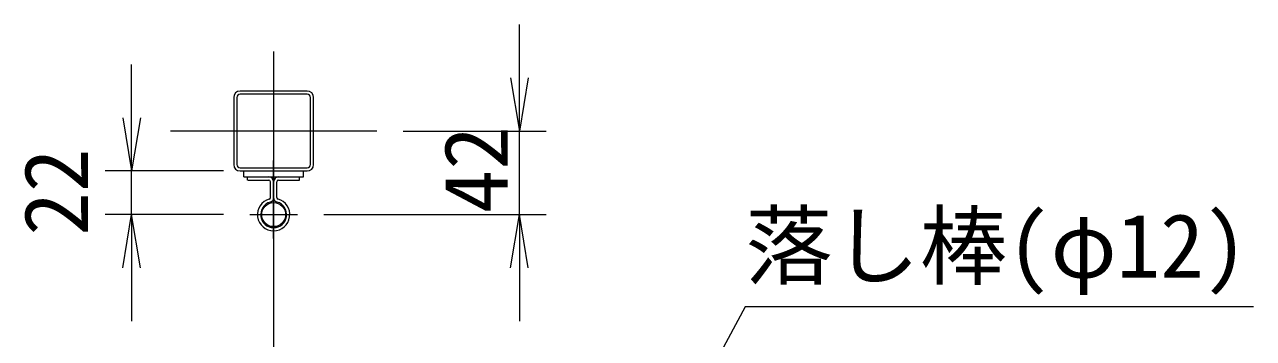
# Model space of a CAD drawing. Units: millimetres, scale not verified. Extents: x -4200 to 4200, y -2970 to 2970.
# Drawn here: x -95 to 829, y -1541 to -1306 of the extents above; entities that cross this region are included whole.
import ezdxf
from ezdxf.enums import TextEntityAlignment as Align

# ---------------------------------------------------------------- set-up
doc = ezdxf.new("R2010")
doc.units = ezdxf.units.MM
doc.header["$LTSCALE"] = 20
doc.linetypes.add('USER1', pattern=[50.8, 31.75, -6.35, 6.35, -6.35])
for name, color, linetype, lineweight in [('0-0_D-STR-TXT', 7, 'Continuous', 9), ('0-1_D-STR3', 3, 'Continuous', 13), ('0-2_D-BMK', 2, 'USER1', 13), ('0-3_D-STR1', 1, 'Continuous', 18), ('0-4_D-STR-DIM', 7, 'Continuous', 9), ('0-5_0', 7, 'Continuous', 9)]:
    doc.layers.add(name, color=color, linetype=linetype, lineweight=lineweight)
doc.styles.add('ＭＳ ゴシック', font='')
doc.styles.get('ＭＳ ゴシック').set_extended_font_data('MS Gothic')

# ---------------------------------------------------------------- blocks, each defined once
blk = doc.blocks.new('_Open')
at = {"layer": '0-5_0'}
blk.add_line((-20, 3.33), (0, 0), dxfattribs=at)
blk.add_lwpolyline([(-20, -3.33), (0, 0), (-20, 0)], dxfattribs=at)

msp = doc.modelspace()

# ---------------------------------------------------------------- linework, layer by layer
at = {"layer": '0-0_D-STR-TXT'}
msp.add_lwpolyline([(828.53, -1517.83), (446.35, -1517.83), (324.09, -1745.45)], dxfattribs=at)
at = {"layer": '0-1_D-STR3'}
for p, q in [((69.34, -1415.6), (114.34, -1415.6)), ((69.34, -1420.1), (69.34, -1415.6)), ((69.34, -1420.1), (114.34, -1420.1)), ((72.09, -1422.5), (72.09, -1420.1)), ((72.34, -1422.5), (88.24, -1422.5)), ((77.59, -1422.5), (88.24, -1422.5)), ((95.44, -1422.5), (111.34, -1422.5)), ((111.34, -1422.5), (111.34, -1420.1)), ((114.34, -1420.1), (114.34, -1415.6)), ((89.44, -1435.6), (89.44, -1423.7)), ((91.84, -1435.6), (91.84, -1423.7)), ((94.24, -1435.6), (94.24, -1423.7))]:
    msp.add_line(p, q, dxfattribs=at)
msp.add_circle((91.84, -1448.45), 9, dxfattribs=at)
for centre, radius, start, end in [((88.24, -1423.7), 3.6, 0, 90), ((88.24, -1423.7), 1.2, 0, 90), ((95.44, -1423.7), 3.6, 90, 180), ((95.44, -1423.7), 1.2, 90, 180), ((91.84, -1448.45), 12.15, 105.64421, 74.35579), ((91.84, -1448.45), 9.75, 105.64421, 74.35579), ((88.24, -1435.6), 1.2, 285.64421, 0), ((88.24, -1435.6), 3.6, 285.64421, 0), ((95.44, -1435.6), 3.6, 180, 254.35579), ((95.44, -1435.6), 1.2, 180, 254.35579)]:
    msp.add_arc(centre, radius, start, end, dxfattribs=at)
at = {"layer": '0-2_D-BMK'}
for p, q in [((91.84, -1325.78), (91.84, -2102.12)), ((169.3, -1385.6), (14.38, -1385.6)), ((91.84, -1466.28), (91.84, -1407.77)), ((74.02, -1448.45), (109.67, -1448.45))]:
    msp.add_line(p, q, dxfattribs=at)
at = {"layer": '0-3_D-STR1'}
for p, q in [((117.04, -1355.6), (66.64, -1355.6)), ((117.04, -1358), (66.64, -1358)), ((61.84, -1360.4), (61.84, -1410.8)), ((64.24, -1360.4), (64.24, -1410.8)), ((119.44, -1410.8), (119.44, -1360.4)), ((121.84, -1410.8), (121.84, -1360.4)), ((66.64, -1413.2), (117.04, -1413.2)), ((66.64, -1415.6), (117.04, -1415.6))]:
    msp.add_line(p, q, dxfattribs=at)
for centre, radius, start, end in [((66.64, -1360.4), 4.8, 90, 180), ((66.64, -1360.4), 2.4, 90, 180), ((117.04, -1360.4), 4.8, 0, 90), ((117.04, -1360.4), 2.4, 0, 90), ((66.64, -1410.8), 4.8, 180, 270), ((66.64, -1410.8), 2.4, 180, 270), ((117.04, -1410.8), 4.8, 270, 0), ((117.04, -1410.8), 2.4, 270, 0)]:
    msp.add_arc(centre, radius, start, end, dxfattribs=at)
at = {"layer": '0-4_D-STR-DIM'}
for p, q in [((276.66, -1345.6), (276.66, -1305.6)), ((-14.94, -1375.6), (-14.94, -1335.6)), ((189.3, -1385.6), (296.66, -1385.6)), ((276.66, -1448.45), (276.66, -1385.6)), ((54.02, -1415.6), (-34.94, -1415.6)), ((-14.94, -1448.45), (-14.94, -1415.6)), ((54.02, -1448.45), (-34.94, -1448.45)), ((129.67, -1448.45), (296.66, -1448.45)), ((-14.94, -1488.45), (-14.94, -1528.45)), ((276.66, -1488.45), (276.66, -1528.45))]:
    msp.add_line(p, q, dxfattribs=at)

# ---------------------------------------------------------------- block references
at = {"layer": '0-4_D-STR-DIM', "xscale": 2, "yscale": 2}
for p, rotation in [((276.66, -1385.6), 270), ((-14.94, -1415.6), 270), ((-14.94, -1448.45), 90), ((276.66, -1448.45), 90)]:
    msp.add_blockref('_Open', p, dxfattribs=dict(at, rotation=rotation))

# ---------------------------------------------------------------- texts
at = {"layer": '0-0_D-STR-TXT', "style": 'ＭＳ ゴシック'}
msp.add_text('落し棒(φ12)', height=48.09, dxfattribs=at).set_placement((446.53, -1510.28), align=Align.BOTTOM_LEFT)
at = {"layer": '0-4_D-STR-DIM', "style": 'ＭＳ ゴシック'}
for s, p in [('42', (282.33, -1447.38)), ('22', (-33.45, -1464.25))]:
    msp.add_text(s, height=48.09, rotation=90, dxfattribs=at).set_placement(p, align=Align.BOTTOM_LEFT)

doc.saveas('drawing.dxf')
